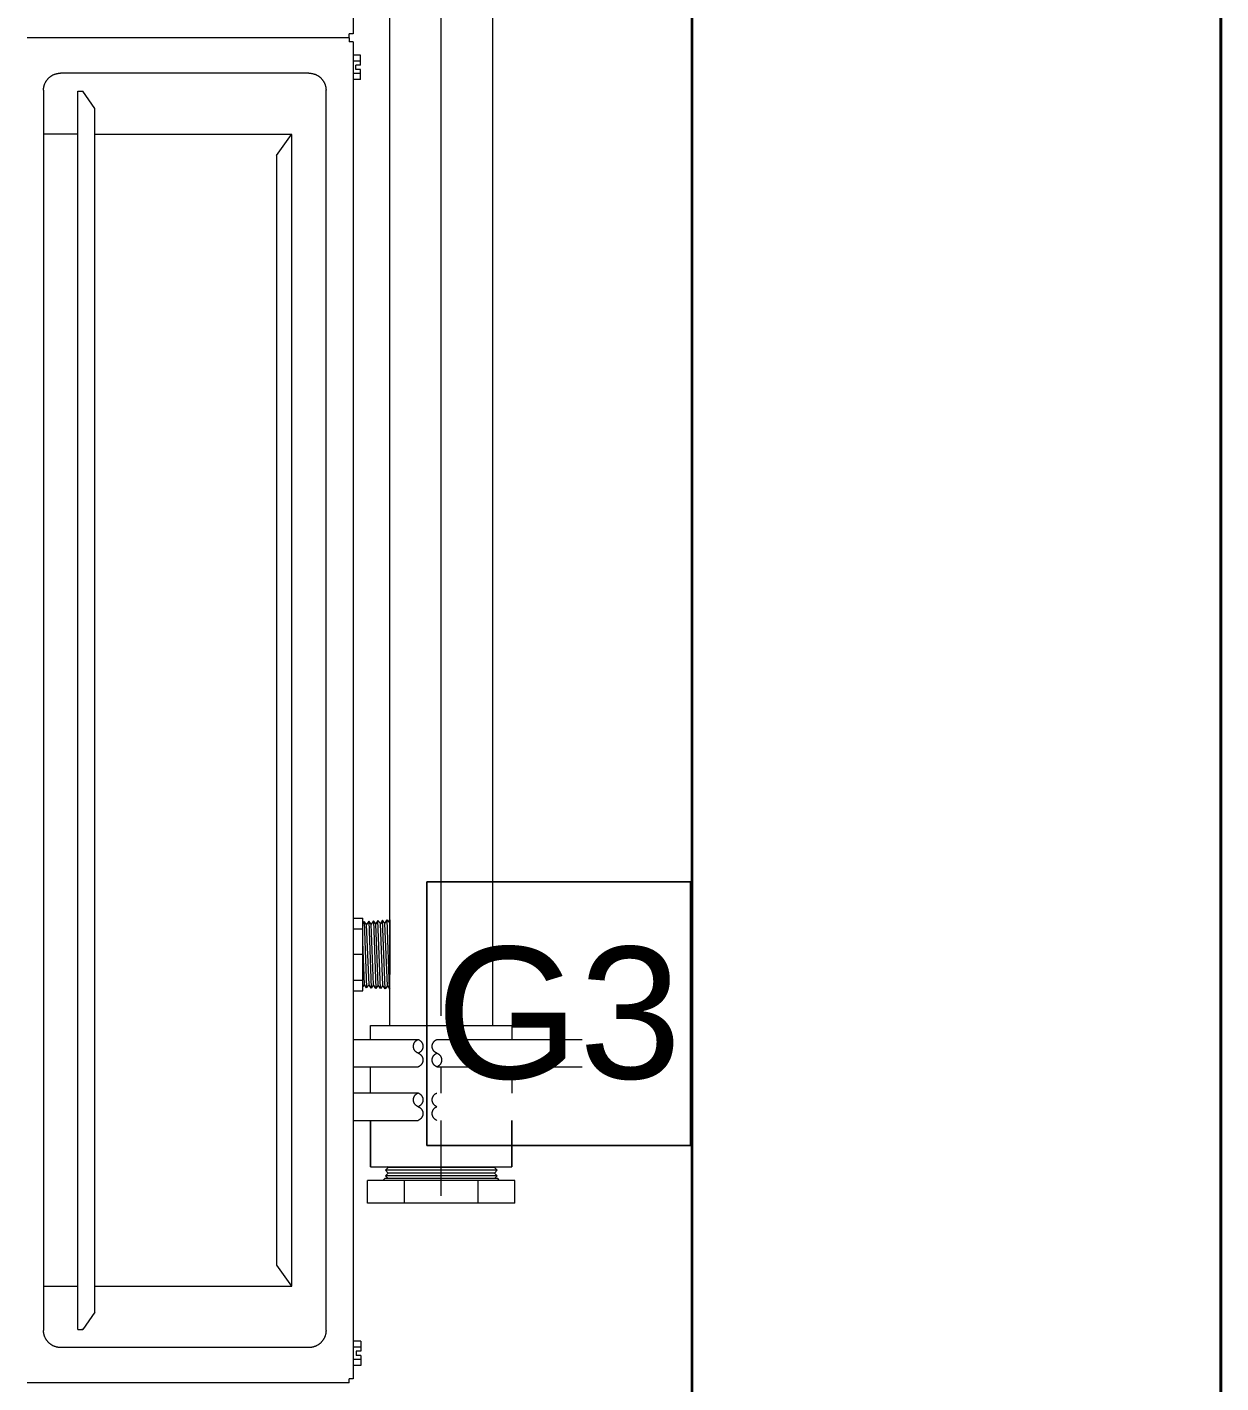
# Model space of a CAD drawing. Header units: millimetres. Extents: x -159872 to 386485, y -250577 to 158966.
# Drawn here: x 159382 to 159825, y 11835 to 12338 of the extents above; entities that cross this region are included whole.
import ezdxf

# ---------------------------------------------------------------- set-up
doc = ezdxf.new("R2010")
doc.units = ezdxf.units.MM
for name, color, linetype, lineweight in [('LDS-equipment-kitchen equipment', 3, 'Continuous', 13), ('LDS-struct-extg-walls', 1, 'Continuous', 40), ('LDS-struct-new-walls', 6, 'Continuous', 35)]:
    doc.layers.add(name, color=color, linetype=linetype, lineweight=lineweight)
doc.styles.add('Arial', font='Arial.ttf')

# ---------------------------------------------------------------- blocks, each defined once
blk = doc.blocks.new('Group-348')
at = {"layer": 'LDS-equipment-kitchen equipment'}
for points in [[(98829.62, 49289.76, 0), (98829.62, 48793.29, 0)], [(98862.25, 48428.52, 0), (98862.25, 49024.3, 0)], [(98881.34, 48951.73, 0), (98881.34, 48425.03, 0)], [(98843.16, 48425.03, 0), (98843.16, 48917.88, 0)], [(98828.1, 48791.77, 0), (98828.1, 48793.29, 0)], [(98829.62, 48793.29, 0), (98828.1, 48793.29, 0)], [(98828.1, 48791.77, 0), (98708.55, 48791.77, 0)], [(98828.1, 48791.77, 0), (98708.55, 48791.77, 0)], [(98828.1, 48791.77, 0), (98708.55, 48791.77, 0)], [(98828.1, 48791.77, 0), (98708.55, 48791.77, 0)], [(98828.1, 48791.77, 0), (98708.55, 48791.77, 0)], [(98828.1, 48791.77, 0), (98828.1, 48790.24, 0)], [(98829.62, 48790.24, 0), (98828.1, 48790.24, 0)], [(98829.62, 48790.24, 0), (98829.62, 48293.78, 0)], [(98832.32, 48785.36, 0), (98829.62, 48785.36, 0)], [(98832.32, 48783.09, 0), (98829.62, 48783.09, 0)], [(98832.32, 48781.6, 0), (98832.32, 48785.36, 0)], [(98714.63, 48772.27, 0), (98714.63, 48772.43, 0), (98714.63, 48772.58, 0), (98714.64, 48772.74, 0), (98714.66, 48772.89, 0), (98714.67, 48773.05, 0), (98714.7, 48773.2, 0), (98714.72, 48773.36, 0), (98714.75, 48773.51, 0), (98714.78, 48773.66, 0), (98714.82, 48773.82, 0), (98714.86, 48773.97, 0), (98714.9, 48774.12, 0), (98714.95, 48774.27, 0), (98715, 48774.41, 0), (98715.05, 48774.56, 0), (98715.11, 48774.7, 0), (98715.17, 48774.85, 0), (98715.24, 48774.99, 0), (98715.31, 48775.13, 0), (98715.38, 48775.27, 0), (98715.45, 48775.41, 0), (98715.53, 48775.54, 0), (98715.61, 48775.67, 0), (98715.7, 48775.8, 0), (98715.79, 48775.93, 0), (98715.88, 48776.06, 0), (98715.97, 48776.18, 0), (98716.07, 48776.31, 0), (98716.17, 48776.43, 0), (98716.28, 48776.54, 0), (98716.38, 48776.66, 0), (98716.49, 48776.77, 0), (98716.6, 48776.88, 0), (98716.72, 48776.98, 0), (98716.83, 48777.09, 0), (98716.95, 48777.19, 0), (98717.08, 48777.29, 0), (98717.2, 48777.38, 0), (98717.33, 48777.47, 0), (98717.45, 48777.56, 0), (98717.59, 48777.65, 0), (98717.72, 48777.73, 0), (98717.85, 48777.81, 0), (98717.99, 48777.88, 0), (98718.13, 48777.95, 0), (98718.27, 48778.02, 0), (98718.41, 48778.09, 0), (98718.55, 48778.15, 0), (98718.7, 48778.21, 0), (98718.85, 48778.26, 0), (98718.99, 48778.31, 0), (98719.14, 48778.36, 0), (98719.29, 48778.4, 0), (98719.44, 48778.44, 0), (98719.6, 48778.48, 0), (98719.75, 48778.51, 0), (98719.9, 48778.54, 0), (98720.06, 48778.56, 0), (98720.21, 48778.59, 0), (98720.37, 48778.6, 0), (98720.52, 48778.62, 0), (98720.68, 48778.63, 0), (98720.83, 48778.63, 0), (98720.99, 48778.63, 0)], [(98813.13, 48778.63, 0), (98720.99, 48778.63, 0)], [(98813.13, 48778.63, 0), (98813.29, 48778.63, 0), (98813.44, 48778.63, 0), (98813.6, 48778.62, 0), (98813.75, 48778.6, 0), (98813.91, 48778.59, 0), (98814.06, 48778.56, 0), (98814.22, 48778.54, 0), (98814.37, 48778.51, 0), (98814.52, 48778.48, 0), (98814.68, 48778.44, 0), (98814.83, 48778.4, 0), (98814.98, 48778.36, 0), (98815.13, 48778.31, 0), (98815.27, 48778.26, 0), (98815.42, 48778.21, 0), (98815.57, 48778.15, 0), (98815.71, 48778.09, 0), (98815.85, 48778.02, 0), (98815.99, 48777.95, 0), (98816.13, 48777.88, 0), (98816.27, 48777.81, 0), (98816.4, 48777.73, 0), (98816.53, 48777.65, 0), (98816.67, 48777.56, 0), (98816.79, 48777.47, 0), (98816.92, 48777.38, 0), (98817.05, 48777.29, 0), (98817.17, 48777.19, 0), (98817.29, 48777.09, 0), (98817.4, 48776.98, 0), (98817.52, 48776.88, 0), (98817.63, 48776.77, 0), (98817.74, 48776.66, 0), (98817.85, 48776.54, 0), (98817.95, 48776.43, 0), (98818.05, 48776.31, 0), (98818.15, 48776.18, 0), (98818.24, 48776.06, 0), (98818.33, 48775.93, 0), (98818.42, 48775.8, 0), (98818.51, 48775.67, 0), (98818.59, 48775.54, 0), (98818.67, 48775.41, 0), (98818.74, 48775.27, 0), (98818.81, 48775.13, 0), (98818.88, 48774.99, 0), (98818.95, 48774.85, 0), (98819.01, 48774.7, 0), (98819.07, 48774.56, 0), (98819.12, 48774.41, 0), (98819.17, 48774.27, 0), (98819.22, 48774.12, 0), (98819.26, 48773.97, 0), (98819.3, 48773.82, 0), (98819.34, 48773.66, 0), (98819.37, 48773.51, 0), (98819.4, 48773.36, 0), (98819.42, 48773.2, 0), (98819.45, 48773.05, 0), (98819.46, 48772.89, 0), (98819.48, 48772.74, 0), (98819.49, 48772.58, 0), (98819.49, 48772.43, 0), (98819.49, 48772.27, 0)], [(98832.32, 48778.53, 0), (98829.62, 48778.53, 0)], [(98832.32, 48781.6, 0), (98830.6, 48781.6, 0)], [(98830.6, 48780.01, 0), (98830.6, 48781.6, 0)], [(98832.32, 48780.01, 0), (98830.6, 48780.01, 0)], [(98832.32, 48776.25, 0), (98832.32, 48780.01, 0)], [(98714.63, 48772.27, 0), (98714.63, 48311.75, 0)], [(98819.49, 48311.75, 0), (98819.49, 48772.27, 0)], [(98832.32, 48776.25, 0), (98829.62, 48776.25, 0)], [(98727.35, 48312.13, 0), (98727.35, 48771.89, 0)], [(98727.35, 48771.89, 0), (98729.23, 48771.89, 0)], [(98733.72, 48765.52, 0), (98729.23, 48771.89, 0)], [(98733.72, 48318.49, 0), (98733.72, 48765.52, 0)], [(98727.35, 48755.92, 0), (98714.72, 48755.92, 0)], [(98806.77, 48755.9, 0), (98733.72, 48755.9, 0)], [(98801.15, 48748.01, 0), (98806.73, 48755.9, 0)], [(98806.77, 48328.13, 0), (98806.77, 48755.9, 0)], [(98801.15, 48748.01, 0), (98801.15, 48336.02, 0)], [(98829.62, 48464.83, 0), (98833.1, 48464.83, 0)], [(98829.62, 48460.87, 0), (98833.1, 48460.87, 0)], [(98833.1, 48437.84, 0), (98833.1, 48464.83, 0)], [(98833.63, 48463.62, 0), (98833.1, 48462.78, 0)], [(98834.55, 48462.48, 0), (98833.63, 48463.62, 0)], [(98833.63, 48463.62, 0), (98834.54, 48438.99, 0)], [(98835.34, 48463.72, 0), (98834.55, 48462.48, 0)], [(98835.47, 48440.13, 0), (98834.55, 48462.48, 0)], [(98836.26, 48462.58, 0), (98835.34, 48463.72, 0)], [(98835.34, 48463.72, 0), (98836.26, 48438.88, 0)], [(98837.06, 48463.83, 0), (98836.26, 48462.58, 0)], [(98837.17, 48440.02, 0), (98836.26, 48462.58, 0)], [(98837.96, 48462.69, 0), (98837.06, 48463.83, 0)], [(98837.06, 48463.83, 0), (98837.97, 48438.77, 0)], [(98838.78, 48463.94, 0), (98837.96, 48462.69, 0)], [(98838.87, 48439.92, 0), (98837.96, 48462.69, 0)], [(98839.66, 48462.8, 0), (98838.78, 48463.94, 0)], [(98839.69, 48438.67, 0), (98838.78, 48463.94, 0)], [(98840.5, 48464.05, 0), (98839.66, 48462.8, 0)], [(98840.58, 48439.81, 0), (98839.66, 48462.8, 0)], [(98841.36, 48462.9, 0), (98840.5, 48464.05, 0)], [(98841.41, 48438.56, 0), (98840.5, 48464.05, 0)], [(98841.36, 48462.9, 0), (98842.21, 48464.15, 0)], [(98842.28, 48439.7, 0), (98841.36, 48462.9, 0)], [(98842.21, 48464.15, 0), (98843.16, 48463.02, 0)], [(98843.11, 48438.48, 0), (98842.21, 48464.15, 0)], [(98843.16, 48464.21, 0), (98843.16, 48443.86, 0)], [(98833.75, 48440.24, 0), (98833.1, 48456.06, 0)], [(98833.1, 48451.33, 0), (98829.62, 48451.33, 0)], [(98829.62, 48441.79, 0), (98833.1, 48441.79, 0)], [(98833.75, 48440.24, 0), (98833.1, 48439.44, 0)], [(98834.54, 48438.99, 0), (98833.75, 48440.24, 0)], [(98835.47, 48440.13, 0), (98834.54, 48438.99, 0)], [(98836.26, 48438.88, 0), (98835.47, 48440.13, 0)], [(98837.17, 48440.02, 0), (98836.26, 48438.88, 0)], [(98837.97, 48438.77, 0), (98837.17, 48440.02, 0)], [(98838.87, 48439.92, 0), (98837.97, 48438.77, 0)], [(98839.69, 48438.67, 0), (98838.87, 48439.92, 0)], [(98829.62, 48437.84, 0), (98833.1, 48437.84, 0)], [(98840.58, 48439.81, 0), (98839.69, 48438.67, 0)], [(98841.41, 48438.56, 0), (98840.58, 48439.81, 0)], [(98842.28, 48439.7, 0), (98841.41, 48438.56, 0)], [(98842.28, 48439.7, 0), (98843.13, 48438.45, 0)], [(98843.13, 48438.45, 0), (98843.16, 48438.5, 0)], [(98836.01, 48425.03, 0), (98888.5, 48425.03, 0)], [(98836.01, 48419.78, 0), (98836.01, 48425.03, 0)], [(98888.5, 48425.03, 0), (98888.5, 48419.76, 0)], [(98829.62, 48419.78, 0), (98853.71, 48419.78, 0)], [(98853.71, 48414.69, 0), (98853.61, 48414.73, 0), (98853.52, 48414.77, 0), (98853.42, 48414.81, 0), (98853.33, 48414.86, 0), (98853.24, 48414.91, 0), (98853.16, 48414.97, 0), (98853.07, 48415.03, 0), (98852.99, 48415.09, 0), (98852.91, 48415.15, 0), (98852.83, 48415.22, 0), (98852.76, 48415.29, 0), (98852.69, 48415.37, 0), (98852.62, 48415.44, 0), (98852.55, 48415.52, 0), (98852.49, 48415.6, 0), (98852.43, 48415.68, 0), (98852.37, 48415.77, 0), (98852.32, 48415.86, 0), (98852.27, 48415.95, 0), (98852.22, 48416.04, 0), (98852.18, 48416.13, 0), (98852.14, 48416.23, 0), (98852.1, 48416.32, 0), (98852.07, 48416.42, 0), (98852.04, 48416.52, 0), (98852.01, 48416.62, 0), (98851.99, 48416.72, 0), (98851.97, 48416.82, 0), (98851.96, 48416.92, 0), (98851.95, 48417.03, 0), (98851.95, 48417.13, 0), (98851.94, 48417.23, 0), (98851.95, 48417.34, 0), (98851.95, 48417.44, 0), (98851.96, 48417.54, 0), (98851.97, 48417.64, 0), (98851.99, 48417.74, 0), (98852.01, 48417.85, 0), (98852.04, 48417.94, 0), (98852.07, 48418.04, 0), (98852.1, 48418.14, 0), (98852.14, 48418.24, 0), (98852.18, 48418.33, 0), (98852.22, 48418.43, 0), (98852.27, 48418.52, 0), (98852.32, 48418.61, 0), (98852.37, 48418.69, 0), (98852.43, 48418.78, 0), (98852.49, 48418.86, 0), (98852.55, 48418.95, 0), (98852.62, 48419.02, 0), (98852.69, 48419.1, 0), (98852.76, 48419.17, 0), (98852.83, 48419.24, 0), (98852.91, 48419.31, 0), (98852.99, 48419.38, 0), (98853.07, 48419.44, 0), (98853.16, 48419.5, 0), (98853.24, 48419.55, 0), (98853.33, 48419.6, 0), (98853.42, 48419.65, 0), (98853.52, 48419.7, 0), (98853.61, 48419.74, 0), (98853.71, 48419.78, 0)], [(98853.71, 48419.78, 0), (98853.8, 48419.74, 0), (98853.9, 48419.7, 0), (98853.99, 48419.65, 0), (98854.08, 48419.6, 0), (98854.17, 48419.55, 0), (98854.25, 48419.5, 0), (98854.34, 48419.44, 0), (98854.42, 48419.38, 0), (98854.5, 48419.31, 0), (98854.58, 48419.24, 0), (98854.65, 48419.17, 0), (98854.73, 48419.1, 0), (98854.79, 48419.02, 0), (98854.86, 48418.95, 0), (98854.92, 48418.86, 0), (98854.98, 48418.78, 0), (98855.04, 48418.69, 0), (98855.09, 48418.61, 0), (98855.15, 48418.52, 0), (98855.19, 48418.43, 0), (98855.24, 48418.33, 0), (98855.28, 48418.24, 0), (98855.31, 48418.14, 0), (98855.34, 48418.04, 0), (98855.37, 48417.94, 0), (98855.4, 48417.85, 0), (98855.42, 48417.74, 0), (98855.44, 48417.64, 0), (98855.45, 48417.54, 0), (98855.46, 48417.44, 0), (98855.47, 48417.34, 0), (98855.47, 48417.23, 0), (98855.47, 48417.13, 0), (98855.46, 48417.03, 0), (98855.45, 48416.92, 0), (98855.44, 48416.82, 0), (98855.42, 48416.72, 0), (98855.4, 48416.62, 0), (98855.37, 48416.52, 0), (98855.34, 48416.42, 0), (98855.31, 48416.32, 0), (98855.28, 48416.23, 0), (98855.24, 48416.13, 0), (98855.19, 48416.04, 0), (98855.15, 48415.95, 0), (98855.09, 48415.86, 0), (98855.04, 48415.77, 0), (98854.98, 48415.68, 0), (98854.92, 48415.6, 0), (98854.86, 48415.52, 0), (98854.79, 48415.44, 0), (98854.73, 48415.37, 0), (98854.65, 48415.29, 0), (98854.58, 48415.22, 0), (98854.5, 48415.15, 0), (98854.42, 48415.09, 0), (98854.34, 48415.03, 0), (98854.25, 48414.97, 0), (98854.17, 48414.91, 0), (98854.08, 48414.86, 0), (98853.99, 48414.81, 0), (98853.9, 48414.77, 0), (98853.8, 48414.73, 0), (98853.71, 48414.69, 0)], [(98860.66, 48414.69, 0), (98860.56, 48414.73, 0), (98860.47, 48414.77, 0), (98860.38, 48414.81, 0), (98860.29, 48414.86, 0), (98860.2, 48414.91, 0), (98860.11, 48414.97, 0), (98860.03, 48415.03, 0), (98859.94, 48415.09, 0), (98859.86, 48415.15, 0), (98859.79, 48415.22, 0), (98859.71, 48415.29, 0), (98859.64, 48415.36, 0), (98859.57, 48415.44, 0), (98859.51, 48415.52, 0), (98859.44, 48415.6, 0), (98859.38, 48415.68, 0), (98859.33, 48415.77, 0), (98859.27, 48415.85, 0), (98859.22, 48415.94, 0), (98859.18, 48416.03, 0), (98859.13, 48416.13, 0), (98859.09, 48416.22, 0), (98859.06, 48416.32, 0), (98859.02, 48416.41, 0), (98859, 48416.51, 0), (98858.97, 48416.61, 0), (98858.95, 48416.71, 0), (98858.93, 48416.81, 0), (98858.92, 48416.92, 0), (98858.91, 48417.02, 0), (98858.9, 48417.12, 0), (98858.9, 48417.22, 0), (98858.9, 48417.33, 0), (98858.91, 48417.43, 0), (98858.92, 48417.53, 0), (98858.93, 48417.63, 0), (98858.95, 48417.73, 0), (98858.97, 48417.83, 0), (98859, 48417.93, 0), (98859.02, 48418.03, 0), (98859.06, 48418.13, 0), (98859.09, 48418.22, 0), (98859.13, 48418.32, 0), (98859.18, 48418.41, 0), (98859.22, 48418.5, 0), (98859.27, 48418.59, 0), (98859.33, 48418.68, 0), (98859.38, 48418.76, 0), (98859.44, 48418.85, 0), (98859.51, 48418.93, 0), (98859.57, 48419.01, 0), (98859.64, 48419.08, 0), (98859.71, 48419.16, 0), (98859.79, 48419.23, 0), (98859.86, 48419.29, 0), (98859.94, 48419.36, 0), (98860.03, 48419.42, 0), (98860.11, 48419.48, 0), (98860.2, 48419.53, 0), (98860.29, 48419.58, 0), (98860.38, 48419.63, 0), (98860.47, 48419.68, 0), (98860.56, 48419.72, 0), (98860.66, 48419.76, 0)], [(98860.66, 48419.76, 0), (98914.54, 48419.76, 0)], [(98853.71, 48414.69, 0), (98853.8, 48414.65, 0), (98853.9, 48414.61, 0), (98853.99, 48414.56, 0), (98854.08, 48414.51, 0), (98854.17, 48414.46, 0), (98854.25, 48414.41, 0), (98854.34, 48414.35, 0), (98854.42, 48414.29, 0), (98854.5, 48414.22, 0), (98854.58, 48414.15, 0), (98854.65, 48414.08, 0), (98854.73, 48414.01, 0), (98854.79, 48413.93, 0), (98854.86, 48413.85, 0), (98854.92, 48413.77, 0), (98854.98, 48413.69, 0), (98855.04, 48413.6, 0), (98855.09, 48413.52, 0), (98855.15, 48413.43, 0), (98855.19, 48413.34, 0), (98855.24, 48413.24, 0), (98855.28, 48413.15, 0), (98855.31, 48413.05, 0), (98855.34, 48412.95, 0), (98855.37, 48412.85, 0), (98855.4, 48412.75, 0), (98855.42, 48412.65, 0), (98855.44, 48412.55, 0), (98855.45, 48412.45, 0), (98855.46, 48412.35, 0), (98855.47, 48412.25, 0), (98855.47, 48412.14, 0), (98855.47, 48412.04, 0), (98855.46, 48411.94, 0), (98855.45, 48411.83, 0), (98855.44, 48411.73, 0), (98855.42, 48411.63, 0), (98855.4, 48411.53, 0), (98855.37, 48411.43, 0), (98855.34, 48411.33, 0), (98855.31, 48411.23, 0), (98855.28, 48411.14, 0), (98855.24, 48411.04, 0), (98855.19, 48410.95, 0), (98855.15, 48410.86, 0), (98855.09, 48410.77, 0), (98855.04, 48410.68, 0), (98854.98, 48410.59, 0), (98854.92, 48410.51, 0), (98854.86, 48410.43, 0), (98854.79, 48410.35, 0), (98854.73, 48410.27, 0), (98854.65, 48410.2, 0), (98854.58, 48410.13, 0), (98854.5, 48410.06, 0), (98854.42, 48410, 0), (98854.34, 48409.94, 0), (98854.25, 48409.88, 0), (98854.17, 48409.82, 0), (98854.08, 48409.77, 0), (98853.99, 48409.72, 0), (98853.9, 48409.68, 0), (98853.8, 48409.63, 0), (98853.71, 48409.6, 0)], [(98860.66, 48409.62, 0), (98860.56, 48409.66, 0), (98860.47, 48409.7, 0), (98860.38, 48409.74, 0), (98860.29, 48409.79, 0), (98860.2, 48409.84, 0), (98860.11, 48409.9, 0), (98860.03, 48409.96, 0), (98859.94, 48410.02, 0), (98859.86, 48410.08, 0), (98859.79, 48410.15, 0), (98859.71, 48410.22, 0), (98859.64, 48410.29, 0), (98859.57, 48410.37, 0), (98859.51, 48410.45, 0), (98859.44, 48410.53, 0), (98859.38, 48410.61, 0), (98859.33, 48410.7, 0), (98859.27, 48410.78, 0), (98859.22, 48410.87, 0), (98859.18, 48410.96, 0), (98859.13, 48411.06, 0), (98859.09, 48411.15, 0), (98859.06, 48411.25, 0), (98859.02, 48411.34, 0), (98859, 48411.44, 0), (98858.97, 48411.54, 0), (98858.95, 48411.64, 0), (98858.93, 48411.74, 0), (98858.92, 48411.85, 0), (98858.91, 48411.95, 0), (98858.9, 48412.05, 0), (98858.9, 48412.15, 0), (98858.9, 48412.25, 0), (98858.91, 48412.36, 0), (98858.92, 48412.46, 0), (98858.93, 48412.56, 0), (98858.95, 48412.66, 0), (98858.97, 48412.76, 0), (98859, 48412.86, 0), (98859.02, 48412.96, 0), (98859.06, 48413.06, 0), (98859.09, 48413.15, 0), (98859.13, 48413.25, 0), (98859.18, 48413.34, 0), (98859.22, 48413.43, 0), (98859.27, 48413.52, 0), (98859.33, 48413.61, 0), (98859.38, 48413.69, 0), (98859.44, 48413.78, 0), (98859.51, 48413.86, 0), (98859.57, 48413.94, 0), (98859.64, 48414.01, 0), (98859.71, 48414.09, 0), (98859.79, 48414.16, 0), (98859.86, 48414.22, 0), (98859.94, 48414.29, 0), (98860.03, 48414.35, 0), (98860.11, 48414.41, 0), (98860.2, 48414.46, 0), (98860.29, 48414.51, 0), (98860.38, 48414.56, 0), (98860.47, 48414.61, 0), (98860.56, 48414.65, 0), (98860.66, 48414.69, 0)], [(98860.66, 48414.69, 0), (98860.75, 48414.65, 0), (98860.85, 48414.61, 0), (98860.94, 48414.56, 0), (98861.03, 48414.51, 0), (98861.12, 48414.46, 0), (98861.2, 48414.41, 0), (98861.29, 48414.35, 0), (98861.37, 48414.29, 0), (98861.45, 48414.22, 0), (98861.53, 48414.16, 0), (98861.6, 48414.09, 0), (98861.67, 48414.01, 0), (98861.74, 48413.94, 0), (98861.81, 48413.86, 0), (98861.87, 48413.78, 0), (98861.93, 48413.69, 0), (98861.99, 48413.61, 0), (98862.04, 48413.52, 0), (98862.09, 48413.43, 0), (98862.14, 48413.34, 0), (98862.18, 48413.25, 0), (98862.22, 48413.15, 0), (98862.26, 48413.06, 0), (98862.29, 48412.96, 0), (98862.32, 48412.86, 0), (98862.34, 48412.76, 0), (98862.36, 48412.66, 0), (98862.38, 48412.56, 0), (98862.39, 48412.46, 0), (98862.4, 48412.36, 0), (98862.41, 48412.25, 0), (98862.41, 48412.15, 0), (98862.41, 48412.05, 0), (98862.4, 48411.95, 0), (98862.39, 48411.85, 0), (98862.38, 48411.74, 0), (98862.36, 48411.64, 0), (98862.34, 48411.54, 0), (98862.32, 48411.44, 0), (98862.29, 48411.34, 0), (98862.26, 48411.25, 0), (98862.22, 48411.15, 0), (98862.18, 48411.06, 0), (98862.14, 48410.96, 0), (98862.09, 48410.87, 0), (98862.04, 48410.78, 0), (98861.99, 48410.7, 0), (98861.93, 48410.61, 0), (98861.87, 48410.53, 0), (98861.81, 48410.45, 0), (98861.74, 48410.37, 0), (98861.67, 48410.29, 0), (98861.6, 48410.22, 0), (98861.53, 48410.15, 0), (98861.45, 48410.08, 0), (98861.37, 48410.02, 0), (98861.29, 48409.96, 0), (98861.2, 48409.9, 0), (98861.12, 48409.84, 0), (98861.03, 48409.79, 0), (98860.94, 48409.74, 0), (98860.85, 48409.7, 0), (98860.75, 48409.66, 0), (98860.66, 48409.62, 0)], [(98829.62, 48409.6, 0), (98853.71, 48409.6, 0)], [(98836.01, 48399.91, 0), (98836.01, 48409.6, 0)], [(98860.66, 48409.62, 0), (98914.54, 48409.62, 0)], [(98862.25, 48399.89, 0), (98862.25, 48409.62, 0)], [(98888.5, 48409.62, 0), (98888.5, 48399.89, 0)], [(98829.62, 48399.91, 0), (98853.71, 48399.91, 0)], [(98853.71, 48394.82, 0), (98853.61, 48394.86, 0), (98853.52, 48394.9, 0), (98853.42, 48394.94, 0), (98853.33, 48394.99, 0), (98853.24, 48395.05, 0), (98853.16, 48395.1, 0), (98853.07, 48395.16, 0), (98852.99, 48395.22, 0), (98852.91, 48395.29, 0), (98852.83, 48395.35, 0), (98852.76, 48395.42, 0), (98852.69, 48395.5, 0), (98852.62, 48395.57, 0), (98852.55, 48395.65, 0), (98852.49, 48395.73, 0), (98852.43, 48395.82, 0), (98852.37, 48395.9, 0), (98852.32, 48395.99, 0), (98852.27, 48396.08, 0), (98852.22, 48396.17, 0), (98852.18, 48396.27, 0), (98852.14, 48396.36, 0), (98852.1, 48396.46, 0), (98852.07, 48396.55, 0), (98852.04, 48396.65, 0), (98852.01, 48396.75, 0), (98851.99, 48396.85, 0), (98851.97, 48396.95, 0), (98851.96, 48397.06, 0), (98851.95, 48397.16, 0), (98851.95, 48397.26, 0), (98851.94, 48397.36, 0), (98851.95, 48397.47, 0), (98851.95, 48397.57, 0), (98851.96, 48397.67, 0), (98851.97, 48397.77, 0), (98851.99, 48397.88, 0), (98852.01, 48397.98, 0), (98852.04, 48398.08, 0), (98852.07, 48398.18, 0), (98852.1, 48398.27, 0), (98852.14, 48398.37, 0), (98852.18, 48398.46, 0), (98852.22, 48398.56, 0), (98852.27, 48398.65, 0), (98852.32, 48398.74, 0), (98852.37, 48398.83, 0), (98852.43, 48398.91, 0), (98852.49, 48399, 0), (98852.55, 48399.08, 0), (98852.62, 48399.16, 0), (98852.69, 48399.23, 0), (98852.76, 48399.31, 0), (98852.83, 48399.38, 0), (98852.91, 48399.44, 0), (98852.99, 48399.51, 0), (98853.07, 48399.57, 0), (98853.16, 48399.63, 0), (98853.24, 48399.68, 0), (98853.33, 48399.74, 0), (98853.42, 48399.79, 0), (98853.52, 48399.83, 0), (98853.61, 48399.87, 0), (98853.71, 48399.91, 0)], [(98853.71, 48399.91, 0), (98853.8, 48399.87, 0), (98853.9, 48399.83, 0), (98853.99, 48399.79, 0), (98854.08, 48399.74, 0), (98854.17, 48399.68, 0), (98854.25, 48399.63, 0), (98854.34, 48399.57, 0), (98854.42, 48399.51, 0), (98854.5, 48399.44, 0), (98854.58, 48399.38, 0), (98854.65, 48399.31, 0), (98854.73, 48399.23, 0), (98854.79, 48399.16, 0), (98854.86, 48399.08, 0), (98854.92, 48399, 0), (98854.98, 48398.91, 0), (98855.04, 48398.83, 0), (98855.09, 48398.74, 0), (98855.15, 48398.65, 0), (98855.19, 48398.56, 0), (98855.24, 48398.46, 0), (98855.28, 48398.37, 0), (98855.31, 48398.27, 0), (98855.34, 48398.18, 0), (98855.37, 48398.08, 0), (98855.4, 48397.98, 0), (98855.42, 48397.88, 0), (98855.44, 48397.77, 0), (98855.45, 48397.67, 0), (98855.46, 48397.57, 0), (98855.47, 48397.47, 0), (98855.47, 48397.36, 0), (98855.47, 48397.26, 0), (98855.46, 48397.16, 0), (98855.45, 48397.06, 0), (98855.44, 48396.95, 0), (98855.42, 48396.85, 0), (98855.4, 48396.75, 0), (98855.37, 48396.65, 0), (98855.34, 48396.55, 0), (98855.31, 48396.46, 0), (98855.28, 48396.36, 0), (98855.24, 48396.27, 0), (98855.19, 48396.17, 0), (98855.15, 48396.08, 0), (98855.09, 48395.99, 0), (98855.04, 48395.9, 0), (98854.98, 48395.82, 0), (98854.92, 48395.73, 0), (98854.86, 48395.65, 0), (98854.79, 48395.57, 0), (98854.73, 48395.5, 0), (98854.65, 48395.42, 0), (98854.58, 48395.35, 0), (98854.5, 48395.29, 0), (98854.42, 48395.22, 0), (98854.34, 48395.16, 0), (98854.25, 48395.1, 0), (98854.17, 48395.05, 0), (98854.08, 48394.99, 0), (98853.99, 48394.94, 0), (98853.9, 48394.9, 0), (98853.8, 48394.86, 0), (98853.71, 48394.82, 0)], [(98860.66, 48394.82, 0), (98860.56, 48394.86, 0), (98860.47, 48394.9, 0), (98860.38, 48394.94, 0), (98860.29, 48394.99, 0), (98860.2, 48395.04, 0), (98860.11, 48395.1, 0), (98860.03, 48395.16, 0), (98859.94, 48395.22, 0), (98859.86, 48395.28, 0), (98859.79, 48395.35, 0), (98859.71, 48395.42, 0), (98859.64, 48395.49, 0), (98859.57, 48395.57, 0), (98859.51, 48395.65, 0), (98859.44, 48395.73, 0), (98859.38, 48395.81, 0), (98859.33, 48395.9, 0), (98859.27, 48395.99, 0), (98859.22, 48396.08, 0), (98859.18, 48396.17, 0), (98859.13, 48396.26, 0), (98859.09, 48396.35, 0), (98859.06, 48396.45, 0), (98859.02, 48396.55, 0), (98859, 48396.65, 0), (98858.97, 48396.74, 0), (98858.95, 48396.85, 0), (98858.93, 48396.95, 0), (98858.92, 48397.05, 0), (98858.91, 48397.15, 0), (98858.9, 48397.25, 0), (98858.9, 48397.35, 0), (98858.9, 48397.46, 0), (98858.91, 48397.56, 0), (98858.92, 48397.66, 0), (98858.93, 48397.76, 0), (98858.95, 48397.86, 0), (98858.97, 48397.96, 0), (98859, 48398.06, 0), (98859.02, 48398.16, 0), (98859.06, 48398.26, 0), (98859.09, 48398.36, 0), (98859.13, 48398.45, 0), (98859.18, 48398.54, 0), (98859.22, 48398.63, 0), (98859.27, 48398.72, 0), (98859.33, 48398.81, 0), (98859.38, 48398.9, 0), (98859.44, 48398.98, 0), (98859.51, 48399.06, 0), (98859.57, 48399.14, 0), (98859.64, 48399.21, 0), (98859.71, 48399.29, 0), (98859.79, 48399.36, 0), (98859.86, 48399.43, 0), (98859.94, 48399.49, 0), (98860.03, 48399.55, 0), (98860.11, 48399.61, 0), (98860.2, 48399.67, 0), (98860.29, 48399.72, 0), (98860.38, 48399.77, 0), (98860.47, 48399.81, 0), (98860.56, 48399.85, 0), (98860.66, 48399.89, 0)], [(98853.71, 48394.82, 0), (98853.8, 48394.78, 0), (98853.9, 48394.74, 0), (98853.99, 48394.69, 0), (98854.08, 48394.65, 0), (98854.17, 48394.59, 0), (98854.25, 48394.54, 0), (98854.34, 48394.48, 0), (98854.42, 48394.42, 0), (98854.5, 48394.35, 0), (98854.58, 48394.29, 0), (98854.65, 48394.22, 0), (98854.73, 48394.14, 0), (98854.79, 48394.07, 0), (98854.86, 48393.99, 0), (98854.92, 48393.91, 0), (98854.98, 48393.82, 0), (98855.04, 48393.74, 0), (98855.09, 48393.65, 0), (98855.15, 48393.56, 0), (98855.19, 48393.47, 0), (98855.24, 48393.37, 0), (98855.28, 48393.28, 0), (98855.31, 48393.18, 0), (98855.34, 48393.09, 0), (98855.37, 48392.99, 0), (98855.4, 48392.89, 0), (98855.42, 48392.79, 0), (98855.44, 48392.68, 0), (98855.45, 48392.58, 0), (98855.46, 48392.48, 0), (98855.47, 48392.38, 0), (98855.47, 48392.27, 0), (98855.47, 48392.17, 0), (98855.46, 48392.07, 0), (98855.45, 48391.97, 0), (98855.44, 48391.86, 0), (98855.42, 48391.76, 0), (98855.4, 48391.66, 0), (98855.37, 48391.56, 0), (98855.34, 48391.46, 0), (98855.31, 48391.37, 0), (98855.28, 48391.27, 0), (98855.24, 48391.17, 0), (98855.19, 48391.08, 0), (98855.15, 48390.99, 0), (98855.09, 48390.9, 0), (98855.04, 48390.81, 0), (98854.98, 48390.73, 0), (98854.92, 48390.64, 0), (98854.86, 48390.56, 0), (98854.79, 48390.48, 0), (98854.73, 48390.41, 0), (98854.65, 48390.33, 0), (98854.58, 48390.26, 0), (98854.5, 48390.19, 0), (98854.42, 48390.13, 0), (98854.34, 48390.07, 0), (98854.25, 48390.01, 0), (98854.17, 48389.95, 0), (98854.08, 48389.9, 0), (98853.99, 48389.85, 0), (98853.9, 48389.81, 0), (98853.8, 48389.77, 0), (98853.71, 48389.73, 0)], [(98860.66, 48389.75, 0), (98860.56, 48389.79, 0), (98860.47, 48389.83, 0), (98860.38, 48389.87, 0), (98860.29, 48389.92, 0), (98860.2, 48389.97, 0), (98860.11, 48390.03, 0), (98860.03, 48390.09, 0), (98859.94, 48390.15, 0), (98859.86, 48390.21, 0), (98859.79, 48390.28, 0), (98859.71, 48390.35, 0), (98859.64, 48390.42, 0), (98859.57, 48390.5, 0), (98859.51, 48390.58, 0), (98859.44, 48390.66, 0), (98859.38, 48390.74, 0), (98859.33, 48390.83, 0), (98859.27, 48390.92, 0), (98859.22, 48391, 0), (98859.18, 48391.1, 0), (98859.13, 48391.19, 0), (98859.09, 48391.28, 0), (98859.06, 48391.38, 0), (98859.02, 48391.48, 0), (98859, 48391.58, 0), (98858.97, 48391.67, 0), (98858.95, 48391.77, 0), (98858.93, 48391.88, 0), (98858.92, 48391.98, 0), (98858.91, 48392.08, 0), (98858.9, 48392.18, 0), (98858.9, 48392.28, 0), (98858.9, 48392.39, 0), (98858.91, 48392.49, 0), (98858.92, 48392.59, 0), (98858.93, 48392.69, 0), (98858.95, 48392.79, 0), (98858.97, 48392.89, 0), (98859, 48392.99, 0), (98859.02, 48393.09, 0), (98859.06, 48393.19, 0), (98859.09, 48393.29, 0), (98859.13, 48393.38, 0), (98859.18, 48393.47, 0), (98859.22, 48393.56, 0), (98859.27, 48393.65, 0), (98859.33, 48393.74, 0), (98859.38, 48393.83, 0), (98859.44, 48393.91, 0), (98859.51, 48393.99, 0), (98859.57, 48394.07, 0), (98859.64, 48394.14, 0), (98859.71, 48394.22, 0), (98859.79, 48394.29, 0), (98859.86, 48394.36, 0), (98859.94, 48394.42, 0), (98860.03, 48394.48, 0), (98860.11, 48394.54, 0), (98860.2, 48394.59, 0), (98860.29, 48394.65, 0), (98860.38, 48394.7, 0), (98860.47, 48394.74, 0), (98860.56, 48394.78, 0), (98860.66, 48394.82, 0)], [(98829.62, 48389.73, 0), (98853.71, 48389.73, 0)], [(98836.01, 48372.53, 0), (98836.01, 48389.73, 0)], [(98836.01, 48389.73, 0), (98836.01, 48372.53, 0)], [(98862.25, 48361.7, 0), (98862.25, 48389.75, 0)], [(98888.5, 48389.75, 0), (98888.5, 48372.53, 0)], [(98888.5, 48372.51, 0), (98888.5, 48389.75, 0)], [(98836.01, 48372.53, 0), (98888.5, 48372.53, 0)], [(98836.01, 48372.53, 0), (98888.5, 48372.53, 0)], [(98841.51, 48371.19, 0), (98842.53, 48372.21, 0)], [(98883, 48371.19, 0), (98841.51, 48371.19, 0)], [(98842.53, 48370.17, 0), (98841.51, 48371.19, 0)], [(98841.51, 48369.16, 0), (98842.53, 48370.17, 0)], [(98842.21, 48372.53, 0), (98882.3, 48372.53, 0)], [(98842.53, 48372.21, 0), (98842.21, 48372.53, 0)], [(98881.98, 48372.21, 0), (98842.53, 48372.21, 0)], [(98881.98, 48370.17, 0), (98842.53, 48370.17, 0)], [(98881.98, 48372.21, 0), (98882.3, 48372.53, 0)], [(98883, 48371.19, 0), (98881.98, 48372.21, 0)], [(98881.98, 48370.17, 0), (98883, 48371.19, 0)], [(98883, 48369.16, 0), (98881.98, 48370.17, 0)], [(98889.59, 48367.38, 0), (98834.92, 48367.38, 0)], [(98834.92, 48359.05, 0), (98834.92, 48367.38, 0)], [(98840.64, 48367.38, 0), (98841.3, 48368.14, 0)], [(98883.21, 48368.14, 0), (98841.3, 48368.14, 0)], [(98883, 48369.16, 0), (98841.51, 48369.16, 0)], [(98842.53, 48368.14, 0), (98841.51, 48369.16, 0)], [(98848.59, 48359.05, 0), (98848.59, 48367.38, 0)], [(98875.92, 48359.05, 0), (98875.92, 48367.38, 0)], [(98881.98, 48368.14, 0), (98883, 48369.16, 0)], [(98883.87, 48367.38, 0), (98883.21, 48368.14, 0)], [(98889.59, 48359.05, 0), (98889.59, 48367.38, 0)], [(98889.59, 48359.05, 0), (98834.92, 48359.05, 0)], [(98801.15, 48336.02, 0), (98806.73, 48328.13, 0)], [(98727.35, 48328.1, 0), (98714.72, 48328.1, 0)], [(98724.68, 48328.02, 0), (98714.72, 48328.02, 0)], [(98733.72, 48328.13, 0), (98806.77, 48328.13, 0)], [(98733.72, 48318.49, 0), (98729.23, 48312.13, 0)], [(98720.99, 48305.38, 0), (98720.83, 48305.39, 0), (98720.68, 48305.39, 0), (98720.52, 48305.4, 0), (98720.37, 48305.41, 0), (98720.21, 48305.43, 0), (98720.06, 48305.45, 0), (98719.9, 48305.48, 0), (98719.75, 48305.51, 0), (98719.6, 48305.54, 0), (98719.44, 48305.57, 0), (98719.29, 48305.61, 0), (98719.14, 48305.66, 0), (98718.99, 48305.71, 0), (98718.85, 48305.76, 0), (98718.7, 48305.81, 0), (98718.55, 48305.87, 0), (98718.41, 48305.93, 0), (98718.27, 48306, 0), (98718.13, 48306.06, 0), (98717.99, 48306.14, 0), (98717.85, 48306.21, 0), (98717.72, 48306.29, 0), (98717.59, 48306.37, 0), (98717.45, 48306.46, 0), (98717.33, 48306.54, 0), (98717.2, 48306.64, 0), (98717.08, 48306.73, 0), (98716.95, 48306.83, 0), (98716.83, 48306.93, 0), (98716.72, 48307.03, 0), (98716.6, 48307.14, 0), (98716.49, 48307.25, 0), (98716.38, 48307.36, 0), (98716.28, 48307.47, 0), (98716.17, 48307.59, 0), (98716.07, 48307.71, 0), (98715.97, 48307.83, 0), (98715.88, 48307.96, 0), (98715.79, 48308.08, 0), (98715.7, 48308.21, 0), (98715.61, 48308.34, 0), (98715.53, 48308.48, 0), (98715.45, 48308.61, 0), (98715.38, 48308.75, 0), (98715.31, 48308.89, 0), (98715.24, 48309.03, 0), (98715.17, 48309.17, 0), (98715.11, 48309.31, 0), (98715.05, 48309.46, 0), (98715, 48309.6, 0), (98714.95, 48309.75, 0), (98714.9, 48309.9, 0), (98714.86, 48310.05, 0), (98714.82, 48310.2, 0), (98714.78, 48310.35, 0), (98714.75, 48310.51, 0), (98714.72, 48310.66, 0), (98714.7, 48310.81, 0), (98714.67, 48310.97, 0), (98714.66, 48311.12, 0), (98714.64, 48311.28, 0), (98714.63, 48311.44, 0), (98714.63, 48311.59, 0), (98714.63, 48311.75, 0)], [(98727.35, 48312.13, 0), (98729.23, 48312.13, 0)], [(98728.88, 48312.14, 0), (98729.23, 48312.14, 0)], [(98819.49, 48311.75, 0), (98819.49, 48311.59, 0), (98819.49, 48311.44, 0), (98819.48, 48311.28, 0), (98819.46, 48311.12, 0), (98819.45, 48310.97, 0), (98819.42, 48310.81, 0), (98819.4, 48310.66, 0), (98819.37, 48310.51, 0), (98819.34, 48310.35, 0), (98819.3, 48310.2, 0), (98819.26, 48310.05, 0), (98819.22, 48309.9, 0), (98819.17, 48309.75, 0), (98819.12, 48309.6, 0), (98819.07, 48309.46, 0), (98819.01, 48309.31, 0), (98818.95, 48309.17, 0), (98818.88, 48309.03, 0), (98818.81, 48308.89, 0), (98818.74, 48308.75, 0), (98818.67, 48308.61, 0), (98818.59, 48308.48, 0), (98818.51, 48308.34, 0), (98818.42, 48308.21, 0), (98818.33, 48308.08, 0), (98818.24, 48307.96, 0), (98818.15, 48307.83, 0), (98818.05, 48307.71, 0), (98817.95, 48307.59, 0), (98817.85, 48307.47, 0), (98817.74, 48307.36, 0), (98817.63, 48307.25, 0), (98817.52, 48307.14, 0), (98817.4, 48307.03, 0), (98817.29, 48306.93, 0), (98817.17, 48306.83, 0), (98817.05, 48306.73, 0), (98816.92, 48306.64, 0), (98816.79, 48306.54, 0), (98816.67, 48306.46, 0), (98816.53, 48306.37, 0), (98816.4, 48306.29, 0), (98816.27, 48306.21, 0), (98816.13, 48306.14, 0), (98815.99, 48306.06, 0), (98815.85, 48306, 0), (98815.71, 48305.93, 0), (98815.57, 48305.87, 0), (98815.42, 48305.81, 0), (98815.27, 48305.76, 0), (98815.13, 48305.71, 0), (98814.98, 48305.66, 0), (98814.83, 48305.61, 0), (98814.68, 48305.57, 0), (98814.52, 48305.54, 0), (98814.37, 48305.51, 0), (98814.22, 48305.48, 0), (98814.06, 48305.45, 0), (98813.91, 48305.43, 0), (98813.75, 48305.41, 0), (98813.6, 48305.4, 0), (98813.44, 48305.39, 0), (98813.29, 48305.39, 0), (98813.13, 48305.38, 0)], [(98813.13, 48305.38, 0), (98720.99, 48305.38, 0)], [(98832.42, 48307.76, 0), (98829.62, 48307.76, 0)], [(98832.42, 48305.49, 0), (98829.62, 48305.49, 0)], [(98832.42, 48304, 0), (98830.71, 48304, 0)], [(98830.71, 48304, 0), (98830.71, 48302.41, 0)], [(98832.42, 48307.76, 0), (98832.42, 48304, 0)], [(98832.42, 48300.93, 0), (98829.62, 48300.93, 0)], [(98832.42, 48302.41, 0), (98830.71, 48302.41, 0)], [(98832.42, 48302.41, 0), (98832.42, 48298.65, 0)], [(98832.42, 48298.65, 0), (98829.62, 48298.65, 0)], [(98828.1, 48292.25, 0), (98708.55, 48292.25, 0)], [(98828.1, 48292.25, 0), (98708.55, 48292.25, 0)], [(98828.1, 48292.25, 0), (98708.55, 48292.25, 0)], [(98828.1, 48292.25, 0), (98828.1, 48293.78, 0)], [(98829.62, 48293.78, 0), (98828.1, 48293.78, 0)]]:
    blk.add_polyline3d(points, dxfattribs=at)
blk = doc.blocks.new('Group-351')
at = {"layer": 'LDS-equipment-kitchen equipment', "flags": 128}
for points in [[(98954.76, 48380.46), (98856.96, 48380.46), (98856.96, 48478.26), (98954.76, 48478.26)], [(98856.96, 48380.46), (98954.76, 48380.46), (98954.76, 48478.26), (98856.96, 48478.26), (98856.96, 48380.46)]]:
    blk.add_lwpolyline(points, close=True, dxfattribs=at)
at = {"layer": 'LDS-equipment-kitchen equipment', "insert": (98905.86, 48429.36), "char_height": 48.898, "width": 97.7958, "attachment_point": 5, "line_spacing_factor": 1.004016, "style": 'Arial'}
blk.add_mtext('G3', dxfattribs=at)
blk = doc.blocks.new('Group-410')
at = {"layer": 'LDS-equipment-kitchen equipment'}
for name in ['Group-348', 'Group-351']:
    blk.add_blockref(name, (0, 0), dxfattribs=at)

msp = doc.modelspace()

# ---------------------------------------------------------------- linework, layer by layer
at = {"layer": 'LDS-struct-extg-walls'}
msp.add_line((159825.17046, 16844.05329), (159825.17046, 9419.05329), dxfattribs=at)
at = {"layer": 'LDS-struct-new-walls'}
msp.add_line((159628.75503, 16824.05329), (159628.75503, 7217.61711), dxfattribs=at)

# ---------------------------------------------------------------- block references
at = {"layer": 'LDS-equipment-kitchen equipment', "color": 7}
msp.add_blockref('Group-410', (60673.51323, -36457.51522), dxfattribs=at)

doc.saveas('drawing.dxf')
